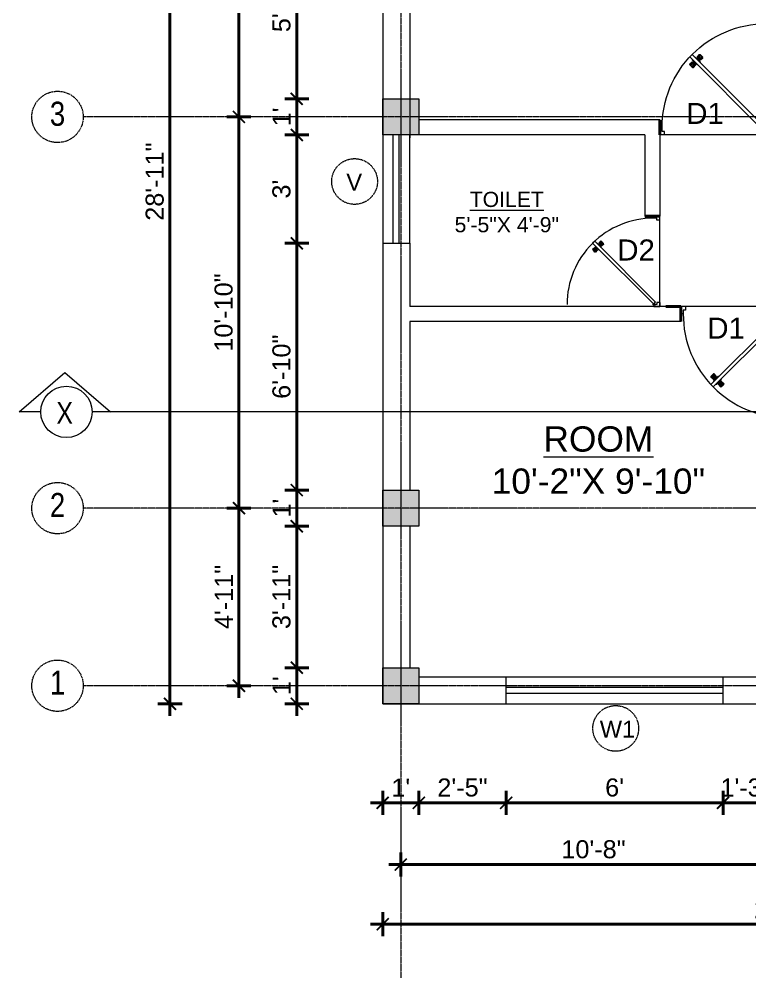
# Model space of a CAD drawing. Header units: inches. Extents: x 160056 to 168773, y -25300 to -22134.
# Drawn here: x 160921.9 to 161164.5, y -23687.1 to -23368.5 of the extents above; entities that cross this region are included whole.
import ezdxf

# ---------------------------------------------------------------- set-up
doc = ezdxf.new("R2010")
doc.units = ezdxf.units.IN
doc.header["$LTSCALE"] = 0.5
doc.header["$MEASUREMENT"] = 0
doc.header["$PDMODE"] = 66
doc.linetypes.add('CENTER', pattern=[2, 1.25, -0.25, 0.25, -0.25])
for name, color, linetype, lineweight in [('Annotate-Lite.w', 177, 'Continuous', 9), ('Annotations-Bold.w', 177, 'Continuous', 13), ('DOOR & WIN', 1, 'Continuous', 25), ('PUERTAS', 7, 'Continuous', 9), ('TEXT', 220, 'Continuous', 9), ('wall', 1, 'Continuous', 40)]:
    doc.layers.add(name, color=color, linetype=linetype, lineweight=lineweight)
doc.styles.add('ARAIL', font='ARIALN.TTF')
doc.styles.add('DIMTEXT', font='arial.ttf', dxfattribs={"height": 6})
doc.styles.add('gaurav', font='arial.ttf')
doc.styles.get("Standard").update_dxf_attribs({"font": 'arial.ttf'})
doc.dimstyles.new('1 by 96', dxfattribs={"dimtxt": 6, "dimasz": 4, "dimexe": 4, "dimexo": 4, "dimgap": 2, "dimtad": 1, "dimdec": 0, "dimzin": 0, "dimdsep": 46, "dimlunit": 4, "dimtxsty": 'Standard', "dimblk": 'ARCHTICK', "dimcen": 0, "dimdle": 4, "dimadec": 0, "dimazin": 0, "dimtfac": 1, "dimtdec": 0, "dimtix": 1, "dimtofl": 0, "dimtmove": 1, "dimatfit": 3, "dimldrblk": 'ARCHTICK', "dimfxl": 4, "dimfxlon": 1, "dimtolj": 1, "dimtzin": 0, "dimlwd": -1, "dimlwe": -1, "dimarcsym": 0})

# ---------------------------------------------------------------- blocks, each defined once
blk = doc.blocks.new('2ft6in')
at = {"layer": 'PUERTAS', "color": 2}
for p, q in [((0.84, 2.1), (21.02, 22.28)), ((21.71, 21.6), (1.47, 1.37)), ((18.33, 21.76), (18.31, 21.77)), ((21.71, 21.6), (21.02, 22.28)), ((21.18, 18.9), (21.2, 18.89)), ((0, 2), (0, 0)), ((0.6, 2), (0, 2)), ((1.33, 0), (0, 0)), ((0.6, 1.26), (0.6, 2.04)), ((0.67, 1.26), (0.6, 1.26)), ((0.67, 1.26), (0.67, 2.01)), ((0.67, 1), (0.67, 1.26)), ((1.33, 1), (0.67, 1)), ((1.31, 1.53), (0.79, 2.06)), ((1.36, 1.58), (0.81, 2.12)), ((1.36, 1.58), (1.31, 1.53)), ((1.47, 1.37), (1.31, 1.53)), ((1.33, 0), (1.33, 1)), ((28.67, 0), (28.67, 1)), ((28.67, 1), (29.33, 1)), ((28.67, 0), (30, 0)), ((29.33, 1), (29.33, 2)), ((29.33, 2), (30, 2)), ((30, 0), (30, 2))]:
    blk.add_line(p, q, dxfattribs=at)
at = {"layer": 'PUERTAS', "color": 8}
for p, q in [((18.81, 20.78), (18.04, 21.4)), ((18.86, 20.83), (18.08, 21.46)), ((18.95, 20.92), (18.2, 21.58)), ((18.44, 21.9), (18.31, 21.77)), ((19.07, 21.03), (18.34, 21.72)), ((18.44, 21.9), (18.56, 22.02)), ((18.58, 22.01), (18.56, 22.02)), ((19.3, 21.26), (18.61, 22)), ((19.42, 21.38), (18.75, 22.14)), ((19.51, 21.48), (18.88, 22.26)), ((18.91, 20.27), (19.19, 20.69)), ((19.55, 21.53), (18.93, 22.3)), ((19.13, 20.8), (19.03, 20.9)), ((19.15, 20.82), (19.05, 20.92)), ((19.09, 20.44), (19.25, 20.76)), ((19.19, 20.87), (19.1, 20.96)), ((19.25, 20.93), (19.16, 21.02)), ((19.28, 20.63), (19.32, 20.83)), ((19.4, 21.08), (19.31, 21.17)), ((19.47, 21.15), (19.38, 21.24)), ((19.43, 20.78), (19.4, 20.9)), ((19.51, 21.19), (19.42, 21.28)), ((19.55, 20.91), (19.43, 20.94)), ((19.53, 21.21), (19.44, 21.3)), ((19.7, 21.06), (19.51, 21.01)), ((19.89, 21.24), (19.58, 21.08)), ((20.07, 21.42), (19.64, 21.15)), ((19.69, 19.49), (20.12, 19.76)), ((19.87, 19.67), (20.18, 19.83)), ((20.06, 19.85), (20.25, 19.9)), ((20.21, 20), (20.33, 19.97)), ((20.21, 19.38), (20.83, 18.61)), ((20.23, 19.7), (20.32, 19.61)), ((20.25, 19.72), (20.34, 19.63)), ((20.25, 19.43), (20.88, 18.65)), ((20.29, 19.76), (20.38, 19.67)), ((20.33, 20.13), (20.36, 20.01)), ((20.34, 19.53), (21, 18.77)), ((20.36, 19.83), (20.45, 19.74)), ((20.48, 20.28), (20.44, 20.08)), ((20.46, 19.64), (21.14, 18.91)), ((20.5, 19.98), (20.6, 19.89)), ((20.67, 20.47), (20.51, 20.15)), ((20.85, 20.64), (20.57, 20.22)), ((20.57, 20.04), (20.66, 19.95)), ((20.61, 20.09), (20.7, 19.99)), ((20.63, 20.11), (20.72, 20.01)), ((20.69, 19.87), (21.42, 19.19)), ((20.81, 19.99), (21.56, 19.33)), ((20.9, 20.08), (21.68, 19.45)), ((20.95, 20.13), (21.72, 19.51)), ((21.32, 19.01), (21.44, 19.14)), ((21.43, 19.15), (21.44, 19.14)), ((21.32, 19.01), (21.2, 18.89)), ((0, 0), (30, 0))]:
    blk.add_line(p, q, dxfattribs=at)
at = {"layer": 'PUERTAS', "color": 1}
for p, q in [((18.06, 21.44), (18.48, 21.86)), ((18.74, 20.79), (18.06, 21.34)), ((18.08, 21.51), (18.45, 21.88)), ((18.11, 21.49), (18.08, 21.51)), ((18.82, 22.25), (18.45, 21.88)), ((18.9, 22.28), (18.48, 21.86)), ((18.84, 22.23), (18.82, 22.25)), ((18.83, 20.8), (19.18, 21.15)), ((18.84, 20.21), (19.1, 20.6)), ((18.85, 20.11), (18.84, 20.12)), ((18.92, 20.89), (18.93, 20.88)), ((19.54, 21.59), (18.99, 22.27)), ((19.02, 20.88), (19.24, 21.1)), ((19.12, 20.8), (19.03, 20.89)), ((19.1, 20.7), (19.11, 20.69)), ((19.1, 20.6), (19.1, 20.6)), ((19.11, 20.79), (19.33, 21.01)), ((19.54, 21.5), (19.18, 21.15)), ((19.45, 21.31), (19.24, 21.1)), ((19.55, 21.22), (19.33, 21.01)), ((19.45, 21.41), (19.45, 21.41)), ((19.54, 21.22), (19.45, 21.31)), ((19.53, 19.43), (19.54, 19.42)), ((19.64, 21.23), (19.64, 21.23)), ((19.64, 19.42), (20.02, 19.67)), ((19.74, 21.24), (19.73, 21.23)), ((20.12, 21.49), (19.74, 21.24)), ((20.02, 19.67), (20.03, 19.68)), ((20.12, 19.68), (20.12, 19.68)), ((20.21, 19.69), (20.43, 19.9)), ((20.22, 21.48), (20.22, 21.49)), ((20.22, 19.41), (20.57, 19.76)), ((20.22, 19.69), (20.31, 19.6)), ((20.22, 19.32), (20.76, 18.64)), ((20.31, 19.6), (20.52, 19.81)), ((20.31, 19.5), (20.31, 19.5)), ((20.65, 20.12), (20.43, 19.9)), ((20.74, 20.03), (20.52, 19.81)), ((20.93, 20.11), (20.57, 19.76)), ((20.64, 20.11), (20.73, 20.02)), ((20.66, 20.31), (20.65, 20.31)), ((20.65, 20.21), (20.65, 20.22)), ((20.91, 20.7), (20.66, 20.31)), ((20.84, 20.02), (20.83, 20.03)), ((20.91, 20.8), (20.91, 20.79)), ((21.02, 20.12), (21.7, 19.57)), ((21.7, 19.47), (21.28, 19.05)), ((21.67, 19.4), (21.31, 19.03)), ((21.65, 19.42), (21.67, 19.4)), ((20.86, 18.63), (21.28, 19.05)), ((20.91, 18.68), (20.94, 18.66)), ((20.94, 18.66), (21.31, 19.03))]:
    blk.add_line(p, q, dxfattribs=at)
at = {"layer": 'PUERTAS', "color": 2}
for radius in [0.129, 0.0627]:
    blk.add_circle((0.68, 2.14), radius, dxfattribs=at)
at = {"layer": 'PUERTAS', "color": 8}
blk.add_arc((0.68, 2.14), 28.65, 359.7285, 90.0333, dxfattribs=at)
at = {"layer": 'PUERTAS', "color": 1}
for centre, start, end in [((18.78, 20.84), 231.0764, 315), ((18.89, 20.16), 135, 225), ((18.94, 22.23), 38.9236, 135), ((18.97, 20.93), 225, 315), ((19.16, 20.74), 135, 219.7428), ((19.06, 20.65), 315, 39.7428), ((19.4, 21.36), 315, 45), ((19.49, 21.55), 315, 38.9236), ((19.59, 19.47), 225, 315), ((19.6, 21.18), 50.2572, 135), ((19.68, 21.28), 230.2572, 315), ((20.07, 19.63), 50.2572, 135), ((20.17, 21.44), 45, 135), ((20.16, 19.73), 230.2572, 315), ((20.27, 19.36), 135, 218.9236), ((20.35, 19.55), 135, 225), ((20.7, 20.26), 135, 219.7428), ((20.6, 20.17), 315, 39.7428), ((20.78, 19.98), 45, 135), ((20.87, 20.75), 315, 45), ((20.98, 20.07), 51.0764, 135), ((21.65, 19.52), 315, 51.0764), ((20.82, 18.68), 218.9236, 315)]:
    blk.add_arc(centre, 0.0667, start, end, dxfattribs=at)
blk = doc.blocks.new('*U216')
at = {"color": 3}
blk.add_blockref('2ft6in', (0, 0), dxfattribs=at)
blk = doc.blocks.new('3ft')
at = {"layer": 'PUERTAS', "color": 6}
for p, q in [((1.01, 2.52), (25.23, 26.74)), ((26.05, 25.92), (1.77, 1.64)), ((26.05, 25.92), (25.23, 26.74)), ((0, 2.4), (0, 0)), ((0.72, 2.4), (0, 2.4)), ((1.6, 0), (0, 0)), ((0.72, 1.52), (0.72, 2.44)), ((0.8, 1.52), (0.72, 1.52)), ((0.8, 1.52), (0.8, 2.41)), ((0.8, 1.2), (0.8, 1.52)), ((1.6, 1.2), (0.8, 1.2)), ((1.57, 1.84), (0.94, 2.47)), ((1.63, 1.89), (0.97, 2.55)), ((1.63, 1.89), (1.57, 1.84)), ((1.77, 1.64), (1.57, 1.84)), ((1.6, 0), (1.6, 1.2)), ((34.4, 0), (34.4, 1.2)), ((34.4, 1.2), (35.2, 1.2)), ((34.4, 0), (36, 0)), ((35.2, 1.2), (35.2, 2.4)), ((35.2, 2.4), (36, 2.4)), ((36, 0), (36, 2.4))]:
    blk.add_line(p, q, dxfattribs=at)
at = {"layer": 'PUERTAS', "color": 8}
for p, q in [((22.57, 24.94), (21.65, 25.68)), ((22.63, 24.99), (21.69, 25.75)), ((22.74, 25.1), (21.84, 25.9)), ((22.13, 26.28), (21.98, 26.13)), ((22.88, 25.24), (22.01, 26.06)), ((22.13, 26.28), (22.27, 26.42)), ((22.29, 26.41), (22.27, 26.42)), ((23.16, 25.52), (22.34, 26.39)), ((23.3, 25.66), (22.5, 26.56)), ((23.41, 25.77), (22.65, 26.71)), ((23.46, 25.83), (22.72, 26.75)), ((23.36, 25.37), (23.25, 25.49)), ((23.41, 25.43), (23.3, 25.54)), ((23.44, 25.45), (23.33, 25.56)), ((23.87, 25.49), (23.49, 25.3)), ((24.08, 25.71), (23.57, 25.38)), ((22.69, 24.32), (23.02, 24.83)), ((22.95, 24.96), (22.84, 25.07)), ((22.98, 24.99), (22.86, 25.1)), ((23.03, 25.04), (22.91, 25.15)), ((22.91, 24.53), (23.1, 24.91)), ((23.11, 25.12), (22.99, 25.23)), ((23.13, 24.76), (23.18, 24.99)), ((23.28, 25.3), (23.17, 25.41)), ((23.31, 24.94), (23.28, 25.08)), ((23.46, 25.09), (23.32, 25.13)), ((23.64, 25.27), (23.41, 25.22)), ((23.63, 23.38), (24.14, 23.72)), ((23.84, 23.6), (24.22, 23.79)), ((24.07, 23.82), (24.3, 23.88)), ((24.25, 24), (24.39, 23.97)), ((24.25, 23.26), (24.99, 22.34)), ((24.27, 23.64), (24.38, 23.53)), ((24.3, 23.67), (24.41, 23.56)), ((24.3, 23.32), (25.06, 22.38)), ((24.35, 23.72), (24.46, 23.61)), ((24.4, 24.15), (24.43, 24.01)), ((24.41, 23.43), (25.2, 22.53)), ((24.43, 23.8), (24.54, 23.69)), ((24.58, 24.33), (24.52, 24.1)), ((24.55, 23.57), (25.37, 22.7)), ((24.6, 23.97), (24.72, 23.86)), ((24.8, 24.56), (24.61, 24.18)), ((25.02, 24.77), (24.68, 24.26)), ((24.68, 24.05), (24.79, 23.94)), ((24.73, 24.1), (24.85, 23.99)), ((24.76, 24.13), (24.87, 24.02)), ((24.83, 23.85), (25.7, 23.03)), ((24.97, 23.99), (25.87, 23.2)), ((25.08, 24.1), (26.02, 23.34)), ((25.14, 24.15), (26.06, 23.41)), ((25.58, 22.82), (25.43, 22.67)), ((25.58, 22.82), (25.73, 22.97)), ((25.72, 22.98), (25.73, 22.97)), ((0, 0), (36, 0))]:
    blk.add_line(p, q, dxfattribs=at)
at = {"layer": 'PUERTAS', "color": 1}
for p, q in [((21.67, 25.73), (22.17, 26.23)), ((22.49, 24.95), (21.67, 25.61)), ((21.7, 25.82), (22.14, 26.26)), ((21.73, 25.79), (21.7, 25.82)), ((22.58, 26.7), (22.14, 26.26)), ((22.67, 26.73), (22.17, 26.23)), ((22.61, 26.67), (22.58, 26.7)), ((23.45, 25.91), (22.79, 26.73)), ((23.44, 25.81), (23.02, 25.38)), ((23.34, 25.58), (23.08, 25.32)), ((23.33, 25.7), (23.34, 25.69)), ((23.45, 25.46), (23.33, 25.57)), ((24.15, 25.79), (23.68, 25.48)), ((23.68, 25.48), (23.68, 25.48)), ((24.27, 25.78), (24.26, 25.79)), ((22.6, 24.96), (23.02, 25.38)), ((22.61, 24.25), (22.92, 24.72)), ((22.62, 24.13), (22.61, 24.14)), ((22.7, 25.07), (22.71, 25.06)), ((22.82, 25.06), (23.08, 25.32)), ((22.94, 24.95), (22.83, 25.07)), ((22.92, 24.72), (22.92, 24.72)), ((22.93, 24.94), (23.19, 25.21)), ((22.93, 24.84), (22.93, 24.83)), ((23.46, 25.47), (23.19, 25.21)), ((23.44, 23.31), (23.45, 23.3)), ((23.56, 23.3), (24.03, 23.61)), ((23.57, 25.47), (23.57, 25.47)), ((24.03, 23.61), (24.03, 23.62)), ((24.14, 23.62), (24.14, 23.62)), ((24.25, 23.62), (24.51, 23.89)), ((24.26, 23.29), (24.69, 23.71)), ((24.26, 23.63), (24.37, 23.52)), ((24.26, 23.18), (24.92, 22.37)), ((24.37, 23.52), (24.63, 23.77)), ((24.37, 23.4), (24.37, 23.4)), ((24.78, 24.15), (24.51, 23.89)), ((24.89, 24.03), (24.63, 23.77)), ((25.11, 24.14), (24.69, 23.71)), ((24.77, 24.14), (24.88, 24.03)), ((24.79, 24.38), (24.78, 24.37)), ((24.78, 24.26), (24.78, 24.26)), ((25.1, 24.84), (24.79, 24.38)), ((25, 24.03), (25, 24.03)), ((25.04, 22.36), (25.54, 22.86)), ((25.09, 24.96), (25.1, 24.95)), ((25.1, 22.42), (25.13, 22.39)), ((25.13, 22.39), (25.57, 22.83)), ((25.22, 24.14), (26.03, 23.48)), ((26.04, 23.37), (25.54, 22.86)), ((26.01, 23.27), (25.57, 22.83)), ((25.98, 23.3), (26.01, 23.27))]:
    blk.add_line(p, q, dxfattribs=at)
at = {"layer": 'PUERTAS', "color": 2}
for p, q in [((21.99, 26.11), (21.98, 26.13)), ((25.42, 22.68), (25.43, 22.67))]:
    blk.add_line(p, q, dxfattribs=at)
at = {"layer": 'PUERTAS', "color": 6}
for radius in [0.155, 0.0752]:
    blk.add_circle((0.82, 2.56), radius, dxfattribs=at)
blk.add_arc((0.82, 2.56), 34.38, 359.7285, 90.0333, dxfattribs=at)
at = {"layer": 'PUERTAS', "color": 1}
for centre, start, end in [((22.73, 26.68), 38.9236, 135), ((23.28, 25.63), 315, 45), ((23.39, 25.86), 315, 38.9236), ((23.51, 25.41), 50.2572, 135), ((24.2, 25.73), 45, 135), ((22.54, 25.01), 231.0764, 315), ((22.67, 24.2), 135, 225), ((22.77, 25.12), 225, 315), ((22.99, 24.89), 135, 219.7428), ((22.87, 24.78), 315, 39.7428), ((23.51, 23.36), 225, 315), ((23.62, 25.53), 230.2572, 315), ((24.09, 23.56), 50.2572, 135), ((24.2, 23.68), 230.2572, 315), ((24.32, 23.23), 135, 218.9236), ((24.42, 23.46), 135, 225), ((24.84, 24.31), 135, 219.7428), ((24.72, 24.21), 315, 39.7428), ((24.94, 23.98), 45, 135), ((24.98, 22.42), 218.9236, 315), ((25.04, 24.89), 315, 45), ((25.17, 24.08), 51.0764, 135), ((25.98, 23.42), 315, 51.0764)]:
    blk.add_arc(centre, 0.08, start, end, dxfattribs=at)
blk = doc.blocks.new('*U213')
at = {"color": 3, "xscale": -1}
blk.add_blockref('3ft', (42, 0), dxfattribs=at)
blk = doc.blocks.new('_ArchTick')
at = {"color": 0, "linetype": 'ByBlock', "const_width": 0.15}
blk.add_lwpolyline([(-0.5, -0.5), (0.5, 0.5)], dxfattribs=at)
blk = doc.blocks.new('*D1505')
at = {"layer": 'Defpoints', "color": 0, "transparency": 16777216}
for p in [(161042.56, -23334.02), (161014.03, -23395.02), (161042.56, -23395.02)]:
    blk.add_point(p, dxfattribs=at)
at = {"layer": 'wall', "color": 0, "transparency": 16777216}
for p, q in [((161014.03, -23330.02), (161014.03, -23399.02)), ((161018.03, -23334.02), (161010.03, -23334.02)), ((161018.03, -23395.02), (161010.03, -23395.02))]:
    blk.add_line(p, q, dxfattribs=at)
at = {"layer": 'wall', "color": 0, "transparency": 16777216, "xscale": 4, "yscale": 4, "zscale": 4}
for p, rotation in [((161014.03, -23334.02), 90), ((161014.03, -23395.02), 270)]:
    blk.add_blockref('_ArchTick', p, dxfattribs=dict(at, rotation=rotation))
at = {"layer": 'wall', "color": 0, "transparency": 16777216, "insert": (161008.97, -23364.52), "char_height": 6, "attachment_point": 5, "rotation": 90}
blk.add_mtext('\\A1;5\'-1"', dxfattribs=at)
blk = doc.blocks.new('*D1506')
at = {"layer": 'Defpoints', "color": 0, "transparency": 16777216}
for p in [(161042.56, -23395.02), (161014.03, -23407.02), (161042.56, -23407.02)]:
    blk.add_point(p, dxfattribs=at)
at = {"layer": 'wall', "color": 0, "transparency": 16777216}
for p, q in [((161014.03, -23391.02), (161014.03, -23411.02)), ((161018.03, -23395.02), (161010.03, -23395.02)), ((161018.03, -23407.02), (161010.03, -23407.02))]:
    blk.add_line(p, q, dxfattribs=at)
at = {"layer": 'wall', "color": 0, "transparency": 16777216, "xscale": 4, "yscale": 4, "zscale": 4}
for p, rotation in [((161014.03, -23395.02), 90), ((161014.03, -23407.02), 270)]:
    blk.add_blockref('_ArchTick', p, dxfattribs=dict(at, rotation=rotation))
at = {"layer": 'wall', "color": 0, "transparency": 16777216, "insert": (161009.02, -23401.02), "char_height": 6, "attachment_point": 5, "rotation": 90}
blk.add_mtext("\\A1;1'", dxfattribs=at)
blk = doc.blocks.new('*D1507')
at = {"layer": 'Defpoints', "color": 0, "transparency": 16777216}
for p in [(161042.56, -23407.02), (161014.03, -23443.02), (161042.56, -23443.02)]:
    blk.add_point(p, dxfattribs=at)
at = {"layer": 'wall', "color": 0, "transparency": 16777216}
for p, q in [((161014.03, -23403.02), (161014.03, -23447.02)), ((161018.03, -23407.02), (161010.03, -23407.02)), ((161018.03, -23443.02), (161010.03, -23443.02))]:
    blk.add_line(p, q, dxfattribs=at)
at = {"layer": 'wall', "color": 0, "transparency": 16777216, "xscale": 4, "yscale": 4, "zscale": 4}
for p, rotation in [((161014.03, -23407.02), 90), ((161014.03, -23443.02), 270)]:
    blk.add_blockref('_ArchTick', p, dxfattribs=dict(at, rotation=rotation))
at = {"layer": 'wall', "color": 0, "transparency": 16777216, "insert": (161008.97, -23425.02), "char_height": 6, "attachment_point": 5, "rotation": 90}
blk.add_mtext("\\A1;3'", dxfattribs=at)
blk = doc.blocks.new('*D1508')
at = {"layer": 'Defpoints', "color": 0, "transparency": 16777216}
for p in [(161042.56, -23443.02), (161014.03, -23525.02), (161042.56, -23525.02)]:
    blk.add_point(p, dxfattribs=at)
at = {"layer": 'wall', "color": 0, "transparency": 16777216}
for p, q in [((161014.03, -23439.02), (161014.03, -23529.02)), ((161018.03, -23443.02), (161010.03, -23443.02)), ((161018.03, -23525.02), (161010.03, -23525.02))]:
    blk.add_line(p, q, dxfattribs=at)
at = {"layer": 'wall', "color": 0, "transparency": 16777216, "xscale": 4, "yscale": 4, "zscale": 4}
for p, rotation in [((161014.03, -23443.02), 90), ((161014.03, -23525.02), 270)]:
    blk.add_blockref('_ArchTick', p, dxfattribs=dict(at, rotation=rotation))
at = {"layer": 'wall', "color": 0, "transparency": 16777216, "insert": (161008.97, -23484.02), "char_height": 6, "attachment_point": 5, "rotation": 90}
blk.add_mtext('\\A1;6\'-10"', dxfattribs=at)
blk = doc.blocks.new('*D1509')
at = {"layer": 'Defpoints', "color": 0, "transparency": 16777216}
for p in [(161042.56, -23525.02), (161014.03, -23537.02), (161042.56, -23537.02)]:
    blk.add_point(p, dxfattribs=at)
at = {"layer": 'wall', "color": 0, "transparency": 16777216}
for p, q in [((161014.03, -23521.02), (161014.03, -23541.02)), ((161018.03, -23525.02), (161010.03, -23525.02)), ((161018.03, -23537.02), (161010.03, -23537.02))]:
    blk.add_line(p, q, dxfattribs=at)
at = {"layer": 'wall', "color": 0, "transparency": 16777216, "xscale": 4, "yscale": 4, "zscale": 4}
for p, rotation in [((161014.03, -23525.02), 90), ((161014.03, -23537.02), 270)]:
    blk.add_blockref('_ArchTick', p, dxfattribs=dict(at, rotation=rotation))
at = {"layer": 'wall', "color": 0, "transparency": 16777216, "insert": (161009.02, -23531.02), "char_height": 6, "attachment_point": 5, "rotation": 90}
blk.add_mtext("\\A1;1'", dxfattribs=at)
blk = doc.blocks.new('*D1510')
at = {"layer": 'Defpoints', "color": 0, "transparency": 16777216}
for p in [(161042.56, -23537.02), (161014.03, -23584.02), (161042.56, -23584.02)]:
    blk.add_point(p, dxfattribs=at)
at = {"layer": 'wall', "color": 0, "transparency": 16777216}
for p, q in [((161014.03, -23533.02), (161014.03, -23588.02)), ((161018.03, -23537.02), (161010.03, -23537.02)), ((161018.03, -23584.02), (161010.03, -23584.02))]:
    blk.add_line(p, q, dxfattribs=at)
at = {"layer": 'wall', "color": 0, "transparency": 16777216, "xscale": 4, "yscale": 4, "zscale": 4}
for p, rotation in [((161014.03, -23537.02), 90), ((161014.03, -23584.02), 270)]:
    blk.add_blockref('_ArchTick', p, dxfattribs=dict(at, rotation=rotation))
at = {"layer": 'wall', "color": 0, "transparency": 16777216, "insert": (161008.97, -23560.52), "char_height": 6, "attachment_point": 5, "rotation": 90}
blk.add_mtext('\\A1;3\'-11"', dxfattribs=at)
blk = doc.blocks.new('*D1511')
at = {"layer": 'Defpoints', "color": 0, "transparency": 16777216}
for p in [(161042.56, -23584.02), (161014.03, -23596.02), (161042.56, -23596.02)]:
    blk.add_point(p, dxfattribs=at)
at = {"layer": 'wall', "color": 0, "transparency": 16777216}
for p, q in [((161014.03, -23580.02), (161014.03, -23600.02)), ((161018.03, -23584.02), (161010.03, -23584.02)), ((161018.03, -23596.02), (161010.03, -23596.02))]:
    blk.add_line(p, q, dxfattribs=at)
at = {"layer": 'wall', "color": 0, "transparency": 16777216, "xscale": 4, "yscale": 4, "zscale": 4}
for p, rotation in [((161014.03, -23584.02), 90), ((161014.03, -23596.02), 270)]:
    blk.add_blockref('_ArchTick', p, dxfattribs=dict(at, rotation=rotation))
at = {"layer": 'wall', "color": 0, "transparency": 16777216, "insert": (161009.02, -23590.02), "char_height": 6, "attachment_point": 5, "rotation": 90}
blk.add_mtext("\\A1;1'", dxfattribs=at)
blk = doc.blocks.new('*D1512')
at = {"layer": 'Defpoints', "color": 0, "transparency": 16777216}
for p in [(160994.82, -23531.02), (161042.56, -23531.02), (161042.56, -23590.02)]:
    blk.add_point(p, dxfattribs=at)
at = {"layer": 'wall', "color": 0, "transparency": 16777216}
for p, q in [((160994.82, -23594.02), (160994.82, -23527.02)), ((160998.82, -23531.02), (160990.82, -23531.02)), ((160998.82, -23590.02), (160990.82, -23590.02))]:
    blk.add_line(p, q, dxfattribs=at)
at = {"layer": 'wall', "color": 0, "transparency": 16777216, "xscale": 4, "yscale": 4, "zscale": 4}
for p, rotation in [((160994.82, -23531.02), 90), ((160994.82, -23590.02), 270)]:
    blk.add_blockref('_ArchTick', p, dxfattribs=dict(at, rotation=rotation))
at = {"layer": 'wall', "color": 0, "transparency": 16777216, "insert": (160989.81, -23560.52), "char_height": 6, "attachment_point": 5, "rotation": 90}
blk.add_mtext('\\A1;4\'-11"', dxfattribs=at)
blk = doc.blocks.new('*D1513')
at = {"layer": 'Defpoints', "color": 0, "transparency": 16777216}
for p in [(160994.82, -23401.02), (161042.56, -23401.02), (161042.56, -23531.02)]:
    blk.add_point(p, dxfattribs=at)
at = {"layer": 'wall', "color": 0, "transparency": 16777216}
for p, q in [((160994.82, -23535.02), (160994.82, -23397.02)), ((160998.82, -23401.02), (160990.82, -23401.02)), ((160998.82, -23531.02), (160990.82, -23531.02))]:
    blk.add_line(p, q, dxfattribs=at)
at = {"layer": 'wall', "color": 0, "transparency": 16777216, "xscale": 4, "yscale": 4, "zscale": 4}
for p, rotation in [((160994.82, -23401.02), 90), ((160994.82, -23531.02), 270)]:
    blk.add_blockref('_ArchTick', p, dxfattribs=dict(at, rotation=rotation))
at = {"layer": 'wall', "color": 0, "transparency": 16777216, "insert": (160989.76, -23466.02), "char_height": 6, "attachment_point": 5, "rotation": 90}
blk.add_mtext('\\A1;10\'-10"', dxfattribs=at)
blk = doc.blocks.new('*D1514')
at = {"layer": 'Defpoints', "color": 0, "transparency": 16777216}
for p in [(160994.82, -23255.02), (161042.56, -23255.02), (161042.56, -23401.02)]:
    blk.add_point(p, dxfattribs=at)
at = {"layer": 'wall', "color": 0, "transparency": 16777216}
for p, q in [((160994.82, -23405.02), (160994.82, -23251.02)), ((160998.82, -23255.02), (160990.82, -23255.02)), ((160998.82, -23401.02), (160990.82, -23401.02))]:
    blk.add_line(p, q, dxfattribs=at)
at = {"layer": 'wall', "color": 0, "transparency": 16777216, "xscale": 4, "yscale": 4, "zscale": 4}
for p, rotation in [((160994.82, -23255.02), 90), ((160994.82, -23401.02), 270)]:
    blk.add_blockref('_ArchTick', p, dxfattribs=dict(at, rotation=rotation))
at = {"layer": 'wall', "color": 0, "transparency": 16777216, "insert": (160989.81, -23328.02), "char_height": 6, "attachment_point": 5, "rotation": 90}
blk.add_mtext('\\A1;12\'-2"', dxfattribs=at)
blk = doc.blocks.new('*D1515')
at = {"layer": 'Defpoints', "color": 0, "transparency": 16777216}
for p in [(161042.56, -23249.02), (160971.94, -23596.02), (161042.56, -23596.02)]:
    blk.add_point(p, dxfattribs=at)
at = {"layer": 'wall', "color": 0, "transparency": 16777216}
for p, q in [((160971.94, -23245.02), (160971.94, -23600.02)), ((160975.94, -23249.02), (160967.94, -23249.02)), ((160975.94, -23596.02), (160967.94, -23596.02))]:
    blk.add_line(p, q, dxfattribs=at)
at = {"layer": 'wall', "color": 0, "transparency": 16777216, "xscale": 4, "yscale": 4, "zscale": 4}
for p, rotation in [((160971.94, -23249.02), 90), ((160971.94, -23596.02), 270)]:
    blk.add_blockref('_ArchTick', p, dxfattribs=dict(at, rotation=rotation))
at = {"layer": 'wall', "color": 0, "transparency": 16777216, "insert": (160966.88, -23422.52), "char_height": 6, "attachment_point": 5, "rotation": 90}
blk.add_mtext('\\A1;28\'-11"', dxfattribs=at)
blk = doc.blocks.new('*D1531')
at = {"layer": 'Defpoints', "color": 0, "transparency": 16777216}
for p in [(161042.56, -23596.02), (161054.56, -23596.02), (161054.56, -23628.94)]:
    blk.add_point(p, dxfattribs=at)
at = {"layer": 'wall', "color": 0, "transparency": 16777216}
for p, q in [((161042.56, -23624.94), (161042.56, -23632.94)), ((161054.56, -23624.94), (161054.56, -23632.94)), ((161038.56, -23628.94), (161058.56, -23628.94))]:
    blk.add_line(p, q, dxfattribs=at)
at = {"layer": 'wall', "color": 0, "transparency": 16777216, "xscale": 4, "yscale": 4, "zscale": 4, "rotation": 180}
blk.add_blockref('_ArchTick', (161042.56, -23628.94), dxfattribs=at)
at = {"layer": 'wall', "color": 0, "transparency": 16777216, "xscale": 4, "yscale": 4, "zscale": 4}
blk.add_blockref('_ArchTick', (161054.56, -23628.94), dxfattribs=at)
at = {"layer": 'wall', "color": 0, "transparency": 16777216, "insert": (161048.56, -23623.92), "char_height": 6, "attachment_point": 5}
blk.add_mtext("\\A1;1'", dxfattribs=at)
blk = doc.blocks.new('*D1532')
at = {"layer": 'Defpoints', "color": 0, "transparency": 16777216}
for p in [(161054.56, -23596.02), (161083.56, -23596.02), (161083.56, -23628.94)]:
    blk.add_point(p, dxfattribs=at)
at = {"layer": 'wall', "color": 0, "transparency": 16777216}
for p, q in [((161054.56, -23624.94), (161054.56, -23632.94)), ((161083.56, -23624.94), (161083.56, -23632.94)), ((161050.56, -23628.94), (161087.56, -23628.94))]:
    blk.add_line(p, q, dxfattribs=at)
at = {"layer": 'wall', "color": 0, "transparency": 16777216, "xscale": 4, "yscale": 4, "zscale": 4, "rotation": 180}
blk.add_blockref('_ArchTick', (161054.56, -23628.94), dxfattribs=at)
at = {"layer": 'wall', "color": 0, "transparency": 16777216, "xscale": 4, "yscale": 4, "zscale": 4}
blk.add_blockref('_ArchTick', (161083.56, -23628.94), dxfattribs=at)
at = {"layer": 'wall', "color": 0, "transparency": 16777216, "insert": (161069.06, -23623.87), "char_height": 6, "attachment_point": 5}
blk.add_mtext('\\A1;2\'-5"', dxfattribs=at)
blk = doc.blocks.new('*D1533')
at = {"layer": 'Defpoints', "color": 0, "transparency": 16777216}
for p in [(161083.56, -23596.02), (161155.56, -23596.02), (161155.56, -23628.94)]:
    blk.add_point(p, dxfattribs=at)
at = {"layer": 'wall', "color": 0, "transparency": 16777216}
for p, q in [((161083.56, -23624.94), (161083.56, -23632.94)), ((161155.56, -23624.94), (161155.56, -23632.94)), ((161079.56, -23628.94), (161159.56, -23628.94))]:
    blk.add_line(p, q, dxfattribs=at)
at = {"layer": 'wall', "color": 0, "transparency": 16777216, "xscale": 4, "yscale": 4, "zscale": 4, "rotation": 180}
blk.add_blockref('_ArchTick', (161083.56, -23628.94), dxfattribs=at)
at = {"layer": 'wall', "color": 0, "transparency": 16777216, "xscale": 4, "yscale": 4, "zscale": 4}
blk.add_blockref('_ArchTick', (161155.56, -23628.94), dxfattribs=at)
at = {"layer": 'wall', "color": 0, "transparency": 16777216, "insert": (161119.56, -23623.87), "char_height": 6, "attachment_point": 5}
blk.add_mtext("\\A1;6'", dxfattribs=at)
blk = doc.blocks.new('*D1534')
at = {"layer": 'Defpoints', "color": 0, "transparency": 16777216}
for p in [(161155.56, -23596.02), (161170.56, -23596.02), (161170.56, -23628.94)]:
    blk.add_point(p, dxfattribs=at)
at = {"layer": 'wall', "color": 0, "transparency": 16777216}
for p, q in [((161155.56, -23624.94), (161155.56, -23632.94)), ((161170.56, -23624.94), (161170.56, -23632.94)), ((161151.56, -23628.94), (161174.56, -23628.94))]:
    blk.add_line(p, q, dxfattribs=at)
at = {"layer": 'wall', "color": 0, "transparency": 16777216, "xscale": 4, "yscale": 4, "zscale": 4, "rotation": 180}
blk.add_blockref('_ArchTick', (161155.56, -23628.94), dxfattribs=at)
at = {"layer": 'wall', "color": 0, "transparency": 16777216, "xscale": 4, "yscale": 4, "zscale": 4}
blk.add_blockref('_ArchTick', (161170.56, -23628.94), dxfattribs=at)
at = {"layer": 'wall', "color": 0, "transparency": 16777216, "insert": (161163.06, -23623.87), "char_height": 6, "attachment_point": 5}
blk.add_mtext('\\A1;1\'-3"', dxfattribs=at)
blk = doc.blocks.new('*D1541')
at = {"layer": 'Defpoints', "color": 0, "transparency": 16777216}
for p in [(161048.56, -23596.02), (161176.56, -23596.02), (161176.56, -23649.45)]:
    blk.add_point(p, dxfattribs=at)
at = {"layer": 'wall', "color": 0, "transparency": 16777216}
for p, q in [((161048.56, -23645.45), (161048.56, -23653.45)), ((161176.56, -23645.45), (161176.56, -23653.45)), ((161044.56, -23649.45), (161180.56, -23649.45))]:
    blk.add_line(p, q, dxfattribs=at)
at = {"layer": 'wall', "color": 0, "transparency": 16777216, "xscale": 4, "yscale": 4, "zscale": 4, "rotation": 180}
blk.add_blockref('_ArchTick', (161048.56, -23649.45), dxfattribs=at)
at = {"layer": 'wall', "color": 0, "transparency": 16777216, "xscale": 4, "yscale": 4, "zscale": 4}
blk.add_blockref('_ArchTick', (161176.56, -23649.45), dxfattribs=at)
at = {"layer": 'wall', "color": 0, "transparency": 16777216, "insert": (161112.56, -23644.39), "char_height": 6, "attachment_point": 5}
blk.add_mtext('\\A1;10\'-8"', dxfattribs=at)
blk = doc.blocks.new('*D1543')
at = {"layer": 'Defpoints', "color": 0, "transparency": 16777216}
for p in [(161310.56, -23537.02), (161042.56, -23596.02), (161310.56, -23669.28)]:
    blk.add_point(p, dxfattribs=at)
at = {"layer": 'wall', "color": 0, "transparency": 16777216}
for p, q in [((161042.56, -23665.28), (161042.56, -23673.28)), ((161310.56, -23665.28), (161310.56, -23673.28)), ((161038.56, -23669.28), (161314.56, -23669.28))]:
    blk.add_line(p, q, dxfattribs=at)
at = {"layer": 'wall', "color": 0, "transparency": 16777216, "xscale": 4, "yscale": 4, "zscale": 4, "rotation": 180}
blk.add_blockref('_ArchTick', (161042.56, -23669.28), dxfattribs=at)
at = {"layer": 'wall', "color": 0, "transparency": 16777216, "xscale": 4, "yscale": 4, "zscale": 4}
blk.add_blockref('_ArchTick', (161310.56, -23669.28), dxfattribs=at)
at = {"layer": 'wall', "color": 0, "transparency": 16777216, "insert": (161176.56, -23664.27), "char_height": 6, "attachment_point": 5}
blk.add_mtext('\\A1;22\'-4"', dxfattribs=at)

msp = doc.modelspace()

# ---------------------------------------------------------------- hatches: boundary and pattern name
at = {"layer": 'wall'}
for points in [[(161054.56, -23395.02), (161042.56, -23395.02), (161042.56, -23407.02), (161054.56, -23407.02)], [(161054.56, -23525.02), (161042.56, -23525.02), (161042.56, -23537.02), (161054.56, -23537.02)], [(161054.56, -23584.02), (161042.56, -23584.02), (161042.56, -23596.02), (161054.56, -23596.02)]]:
    msp.add_hatch(color=256, dxfattribs=at).paths.add_polyline_path(points)

# ---------------------------------------------------------------- linework, layer by layer
at = {"layer": 'Annotate-Lite.w', "color": 1}
for p, q in [((161042.56, -23334.02), (161042.56, -23408.02)), ((161051.56, -23334.02), (161051.56, -23408.02)), ((161134.56, -23402.02), (161054.56, -23402.02)), ((161129.56, -23407.02), (161054.56, -23407.02)), ((161129.56, -23407.02), (161129.56, -23434.02)), ((161134.56, -23407.02), (161134.56, -23434.02)), ((161042.56, -23443.02), (161042.56, -23596.02)), ((161051.56, -23443.02), (161051.56, -23464.02)), ((161136.56, -23464.02), (161051.56, -23464.02)), ((161051.56, -23469.02), (161051.56, -23525.02)), ((161141.56, -23469.02), (161051.56, -23469.02)), ((161051.56, -23537.02), (161051.56, -23584.02)), ((161054.56, -23587.02), (161083.56, -23587.02)), ((161155.56, -23587.02), (161170.56, -23587.02)), ((161042.56, -23596.02), (161083.56, -23596.02)), ((161155.56, -23596.02), (161182.56, -23596.02))]:
    msp.add_line(p, q, dxfattribs=at)
at = {"layer": 'Annotate-Lite.w', "color": 3}
for p, q in [((161042.56, -23407.02), (161042.56, -23443.02)), ((161046.06, -23443.02), (161046.06, -23407.02)), ((161048.06, -23443.02), (161048.06, -23407.02)), ((161051.56, -23443.02), (161051.56, -23407.02)), ((161042.56, -23443.02), (161051.56, -23443.02)), ((161083.56, -23596.02), (161083.56, -23587.02)), ((161083.56, -23587.02), (161155.56, -23587.02)), ((161155.56, -23596.02), (161155.56, -23587.02)), ((161083.56, -23590.52), (161155.56, -23590.52)), ((161083.56, -23592.52), (161155.56, -23592.52)), ((161083.56, -23596.02), (161155.56, -23596.02))]:
    msp.add_line(p, q, dxfattribs=at)
at = {"layer": 'Annotate-Lite.w'}
for p, q in [((161134.56, -23407.02), (161134.56, -23407.02)), ((161141.56, -23464.02), (161141.56, -23464.02))]:
    msp.add_line(p, q, dxfattribs=at)
for points in [[(161042.56, -23395.02), (161054.56, -23395.02), (161054.56, -23407.02), (161042.56, -23407.02)], [(161042.56, -23525.02), (161054.56, -23525.02), (161054.56, -23537.02), (161042.56, -23537.02)], [(161042.56, -23584.02), (161054.56, -23584.02), (161054.56, -23596.02), (161042.56, -23596.02)]]:
    msp.add_lwpolyline(points, close=True, dxfattribs=at)
at = {"layer": 'Annotations-Bold.w', "color": 0, "linetype": 'CENTER', "ltscale": 0.3}
for p, q in [((161048.56, -23184.84), (161048.56, -23687.08)), ((161407.57, -23401.02), (160943.14, -23401.02)), ((161407.57, -23531.02), (160943.14, -23531.02)), ((161407.57, -23590.02), (160943.14, -23590.02))]:
    msp.add_line(p, q, dxfattribs=at)
for centre, radius in [((160934.6, -23401.02), 8.53), ((161033.23, -23422.48), 7.6), ((160934.6, -23531.02), 8.53), ((160934.6, -23590.02), 8.53), ((161119.93, -23604.21), 7.6)]:
    msp.add_circle(centre, radius, dxfattribs=at)
at = {"layer": 'TEXT'}
for points in [[(160929.01, -23499.04), (160921.87, -23499.04), (160937.01, -23485.95), (160952.15, -23499.04)], [(161215.38, -23499.04), (160946.07, -23499.04)]]:
    msp.add_lwpolyline(points, dxfattribs=at)
msp.add_circle((160937.54, -23499.04), 8.53, dxfattribs=at)
at = {"layer": 'wall'}
for p, q in [((161134.56, -23407.02), (161134.56, -23402.02)), ((161129.56, -23434.02), (161134.56, -23434.02)), ((161136.56, -23464.02), (161141.56, -23464.02)), ((161141.56, -23464.02), (161141.56, -23469.02))]:
    msp.add_line(p, q, dxfattribs=at)

# ---------------------------------------------------------------- block references
at = {"layer": 'DOOR & WIN'}
msp.add_blockref('*U213', (161128.56, -23407.02), dxfattribs=at)
at = {"layer": 'DOOR & WIN', "rotation": 90}
msp.add_blockref('*U216', (161134.56, -23464.02), dxfattribs=at)
at = {"layer": 'DOOR & WIN', "xscale": -1, "rotation": 180}
msp.add_blockref('*U213', (161135.56, -23464.02), dxfattribs=at)

# ---------------------------------------------------------------- texts
at = {"layer": 'Annotations-Bold.w', "color": 0, "linetype": 'CENTER', "ltscale": 0.3, "attachment_point": 1}
for s, width, insert, char_height, style in [('3', 6.5393, (160932.05, -23395.97), 8, 'ARAIL'), ('V', 8, (161030.5, -23419.92), 5.6, 'gaurav'), ('2', 6.5393, (160932.05, -23525.97), 8, 'ARAIL'), ('1', 6.5393, (160932.05, -23584.97), 8, 'ARAIL'), ('W1', 8, (161114.65, -23601.66), 5.6, 'gaurav')]:
    msp.add_mtext_dynamic_manual_height_columns(s, width=width, gutter_width=100, heights=[0], dxfattribs=dict(at, insert=insert, char_height=char_height, style=style))
at = {"layer": 'Annotations-Bold.w', "color": 0, "linetype": 'CENTER', "ltscale": 0.3, "attachment_point": 2, "style": 'gaurav'}
for s, insert, char_height, width in [('{\\LTOILET\\P}5\'-5"X 4\'-9"', (161083.78, -23425.91), 5.04, 46.3627), ('{\\LROOM\\P}10\'-2"X 9\'-10"', (161114.18, -23503.84), 8.4, 77.2712)]:
    msp.add_mtext(s, dxfattribs=dict(at, insert=insert, char_height=char_height, width=width))
at = {"layer": 'TEXT', "style": 'DIMTEXT'}
for s, p in [('D1', (161143.34, -23403.36)), ('D2', (161120.45, -23448.74)), ('D1', (161150.34, -23474.71))]:
    msp.add_text(s, height=7, dxfattribs=at).set_placement(p)
at = {"layer": 'TEXT', "insert": (160934.22, -23502.99), "char_height": 7.2, "attachment_point": 7, "style": 'ARAIL'}
msp.add_mtext_dynamic_manual_height_columns('X', width=125.4648, gutter_width=90, heights=[0], dxfattribs=at)

# ---------------------------------------------------------------- dimensions: what is measured, and where the dimension line sits
at = {"layer": 'wall'}
for base, p1, p2, picture, middle in [((160971.94, -23596.02), (161042.56, -23249.02), (161042.56, -23596.02), '*D1515', (160966.88, -23422.52)), ((160994.82, -23255.02), (161042.56, -23401.02), (161042.56, -23255.02), '*D1514', (160989.81, -23328.02)), ((161014.03, -23395.02), (161042.56, -23334.02), (161042.56, -23395.02), '*D1505', (161008.97, -23364.52)), ((161014.03, -23407.02), (161042.56, -23395.02), (161042.56, -23407.02), '*D1506', (161009.02, -23401.02)), ((160994.82, -23401.02), (161042.56, -23531.02), (161042.56, -23401.02), '*D1513', (160989.76, -23466.02)), ((161014.03, -23443.02), (161042.56, -23407.02), (161042.56, -23443.02), '*D1507', (161008.97, -23425.02)), ((161014.03, -23525.02), (161042.56, -23443.02), (161042.56, -23525.02), '*D1508', (161008.97, -23484.02)), ((161014.03, -23537.02), (161042.56, -23525.02), (161042.56, -23537.02), '*D1509', (161009.02, -23531.02)), ((160994.82, -23531.02), (161042.56, -23590.02), (161042.56, -23531.02), '*D1512', (160989.81, -23560.52)), ((161014.03, -23584.02), (161042.56, -23537.02), (161042.56, -23584.02), '*D1510', (161008.97, -23560.52)), ((161014.03, -23596.02), (161042.56, -23584.02), (161042.56, -23596.02), '*D1511', (161009.02, -23590.02))]:
    dim = msp.add_linear_dim(base=base, p1=p1, p2=p2, angle=90, dimstyle='1 by 96', dxfattribs=at)
    dim.commit()
    dim.dimension.update_dxf_attribs({"geometry": picture, "text_midpoint": middle})
for base, p1, p2, picture, middle in [((161310.56, -23669.28), (161042.56, -23596.02), (161310.56, -23537.02), '*D1543', (161176.56, -23664.27)), ((161054.56, -23628.94), (161042.56, -23596.02), (161054.56, -23596.02), '*D1531', (161048.56, -23623.92)), ((161176.56, -23649.45), (161048.56, -23596.02), (161176.56, -23596.02), '*D1541', (161112.56, -23644.39)), ((161083.56, -23628.94), (161054.56, -23596.02), (161083.56, -23596.02), '*D1532', (161069.06, -23623.87)), ((161155.56, -23628.94), (161083.56, -23596.02), (161155.56, -23596.02), '*D1533', (161119.56, -23623.87))]:
    dim = msp.add_linear_dim(base=base, p1=p1, p2=p2, dimstyle='1 by 96', dxfattribs=at)
    dim.commit()
    dim.dimension.update_dxf_attribs({"geometry": picture, "text_midpoint": middle})
dim = msp.add_linear_dim(base=(161170.56, -23628.94), p1=(161155.56, -23596.02), p2=(161170.56, -23596.02), dimstyle='1 by 96', dxfattribs=at)
dim.commit()
dim.dimension.update_dxf_attribs({"geometry": '*D1534', "text_midpoint": (161163.06, -23628.94), "dimtype": 160})

doc.saveas('drawing.dxf')
